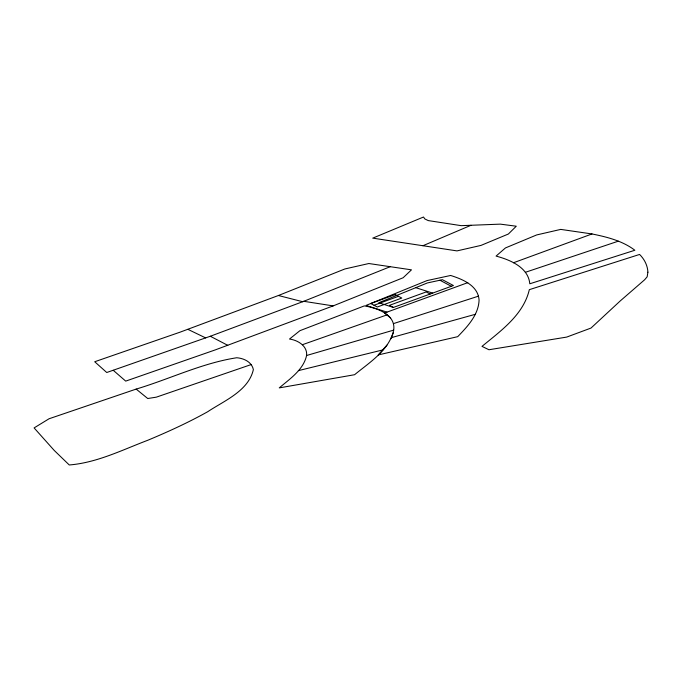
<?xml version="1.0" encoding="UTF-8"?>
<svg xmlns="http://www.w3.org/2000/svg" width="682" height="682" viewBox="0 0 682 682"><rect width="100%" height="100%" fill="white"/><g stroke="black" fill="none" stroke-linecap="round" stroke-linejoin="round"><path stroke-width="1.02" d="M306.593 355.501C307.599 345.927 297.778 340.165 289.509 339.039L299.91 330.685L364.307 305.903C376.507 307.855 396.02 314.325 393.693 330.114C389.269 350.267 369.482 362.44 354.58 374.716L279.27 387.887C289.807 378.868 303.413 369.908 306.593 355.501L393.693 330.114M390.957 338.732L393.335 332.842M386.975 345.092L378.178 354.938L457.724 336.661C467.477 326.525 478.534 314.99 479.079 300.089C478.15 285.494 462.524 279.236 450.657 275.468L427.051 280.575L366.046 305.417L386.992 312.126M422.917 245.725L456.991 250.899L481.006 245.401L508.363 234.028L516.274 226.211L500.341 224.139L461.177 225.657L428.228 220.584L424.895 218.982L423.488 217.029L372.739 238.137L422.917 245.725L471.015 225.273M390.223 266.696L302.723 301.717L278.401 295.511L180.074 332.168L94.713 361.741L106.742 372.508L210.312 336.252L303.771 301.308L333.157 305.894L403.139 277.745L411.476 269.842L368.843 263.525L344.87 268.964L278.401 295.511M333.157 305.894L215.282 349.892L125.701 381.119L113.255 370.3M513.478 262.758L592.01 233.952C606.971 236.986 622.504 240.84 634.857 250.251L529.803 283.789C528.303 267.25 509.974 259.799 496.07 256.091L505.447 247.941L536.666 234.94L560.749 229.399L592.01 233.952M374.009 305.263L398.493 296.329M393.378 307.446L453.428 285.528L442.413 279.697L427.358 282.953L378.74 302.748L393.378 307.446L389.422 305.348L426.156 291.947L430.103 294.036M467.801 282.646L384.588 313.004L390.709 318.085M302.416 344.7L387.265 314.786M251.112 364.597L156.331 397.154L147.738 398.518L136.17 389.09L49.07 418.757L34.1 427.912L54.262 450.47L69.257 464.971C96.989 462.746 122.197 449.958 147.866 440.231C168.275 431.697 188.428 422.508 207.746 411.698C224.387 400.624 248.47 390.982 253.372 369.593C251.786 361.937 243.875 358.306 236.731 357.752C201.855 363.156 169.809 379.013 136.17 389.09M525.362 272.306L618.284 241.189M393.446 323.618L478.483 296.15M391.408 337.633L475.38 314.291M298.341 370.641L382.9 349.9M415.764 287.676L432.686 293.098M187.882 329.346L205.657 337.905M210.312 336.252L227.797 345.348M439.933 280.234L451.365 286.287M647.9 272.186L647.158 276.815L644.609 279.791L620.211 300.958L591.004 328.059L566.691 337.087L488.951 349.747L481.995 346.379C500.827 330.821 523.478 314.879 529.326 289.671L639.58 254.446C644.362 259.126 647.602 265.443 647.9 272.186M395.202 294.581L370.71 303.516L377.299 307.002L401.792 298.068L395.202 294.581"/></g></svg>
